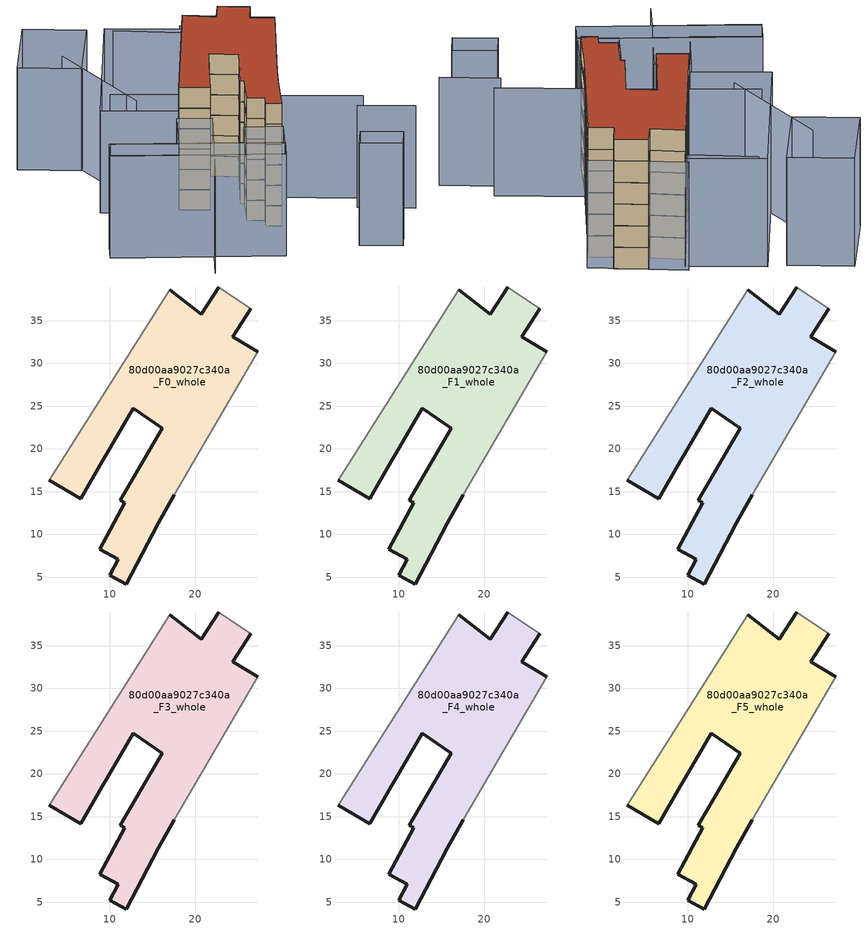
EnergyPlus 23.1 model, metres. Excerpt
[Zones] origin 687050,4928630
80d00aa9027c340a_F0_whole
 floor ground (EU_floor_Construction): 15.69,11.31 17.54,14.63 27.3,31.38 24.39,33.09 26.5,36.39 22.73,38.93 20.68,35.74 16.99,38.59 2.92,16.35 6.58,14.14 9.14,18.57 9.62,19.43 12.77,24.75 16.14,22.38 11.24,13.96 11.73,13.68 8.82,8.23 10.99,7.09 10.01,5.21 11.95,4.19 z0
 wall outside (EU_wall_Construction): 16.99,38.59 20.68,35.74 22.73,38.93 / 26.5,36.39 24.39,33.09 27.3,31.38 / 17.54,14.63 15.69,11.31 11.95,4.19 10.01,5.21 10.99,7.09 8.82,8.23 11.73,13.68 11.24,13.96 16.14,22.38 12.77,24.75 9.62,19.43 9.14,18.57 6.58,14.14 2.92,16.35 z0:3
 wall adiabatic (EU_wall_Construction): 2.92,16.35 16.99,38.59 / 22.73,38.93 26.5,36.39 / 27.3,31.38 17.54,14.63 z0:3
80d00aa9027c340a_F1_whole
 floor to 80d00aa9027c340a_F0_whole (EU_floor_Construction): 15.69,11.31 17.54,14.63 27.3,31.38 24.39,33.09 26.5,36.39 22.73,38.93 20.68,35.74 16.99,38.59 2.92,16.35 6.58,14.14 9.14,18.57 9.62,19.43 12.77,24.75 16.14,22.38 11.24,13.96 11.73,13.68 8.82,8.23 10.99,7.09 10.01,5.21 11.95,4.19 z3
 wall outside (EU_wall_Construction): 16.99,38.59 20.68,35.74 22.73,38.93 / 26.5,36.39 24.39,33.09 27.3,31.38 / 17.54,14.63 15.69,11.31 11.95,4.19 10.01,5.21 10.99,7.09 8.82,8.23 11.73,13.68 11.24,13.96 16.14,22.38 12.77,24.75 9.62,19.43 9.14,18.57 6.58,14.14 2.92,16.35 z3:6
 wall adiabatic (EU_wall_Construction): 2.92,16.35 16.99,38.59 / 22.73,38.93 26.5,36.39 / 27.3,31.38 17.54,14.63 z3:6
80d00aa9027c340a_F2_whole
 floor to 80d00aa9027c340a_F1_whole (EU_floor_Construction): 15.69,11.31 17.54,14.63 27.3,31.38 24.39,33.09 26.5,36.39 22.73,38.93 20.68,35.74 16.99,38.59 2.92,16.35 6.58,14.14 9.14,18.57 9.62,19.43 12.77,24.75 16.14,22.38 11.24,13.96 11.73,13.68 8.82,8.23 10.99,7.09 10.01,5.21 11.95,4.19 z6
 wall outside (EU_wall_Construction): 16.99,38.59 20.68,35.74 22.73,38.93 / 26.5,36.39 24.39,33.09 27.3,31.38 / 17.54,14.63 15.69,11.31 11.95,4.19 10.01,5.21 10.99,7.09 8.82,8.23 11.73,13.68 11.24,13.96 16.14,22.38 12.77,24.75 9.62,19.43 9.14,18.57 6.58,14.14 2.92,16.35 z6:9
 wall adiabatic (EU_wall_Construction): 2.92,16.35 16.99,38.59 / 22.73,38.93 26.5,36.39 / 27.3,31.38 17.54,14.63 z6:9
80d00aa9027c340a_F3_whole
 floor to 80d00aa9027c340a_F2_whole (EU_floor_Construction): 15.69,11.31 17.54,14.63 27.3,31.38 24.39,33.09 26.5,36.39 22.73,38.93 20.68,35.74 16.99,38.59 2.92,16.35 6.58,14.14 9.14,18.57 9.62,19.43 12.77,24.75 16.14,22.38 11.24,13.96 11.73,13.68 8.82,8.23 10.99,7.09 10.01,5.21 11.95,4.19 z9
 wall outside (EU_wall_Construction): 16.99,38.59 20.68,35.74 22.73,38.93 / 26.5,36.39 24.39,33.09 27.3,31.38 / 17.54,14.63 15.69,11.31 11.95,4.19 10.01,5.21 10.99,7.09 8.82,8.23 11.73,13.68 11.24,13.96 16.14,22.38 12.77,24.75 9.62,19.43 9.14,18.57 6.58,14.14 2.92,16.35 z9:12
 wall adiabatic (EU_wall_Construction): 2.92,16.35 16.99,38.59 / 22.73,38.93 26.5,36.39 / 27.3,31.38 17.54,14.63 z9:12
80d00aa9027c340a_F4_whole
 floor to 80d00aa9027c340a_F3_whole (EU_floor_Construction): 15.69,11.31 17.54,14.63 27.3,31.38 24.39,33.09 26.5,36.39 22.73,38.93 20.68,35.74 16.99,38.59 2.92,16.35 6.58,14.14 9.14,18.57 9.62,19.43 12.77,24.75 16.14,22.38 11.24,13.96 11.73,13.68 8.82,8.23 10.99,7.09 10.01,5.21 11.95,4.19 z12
 wall outside (EU_wall_Construction): 16.99,38.59 20.68,35.74 22.73,38.93 / 26.5,36.39 24.39,33.09 27.3,31.38 / 17.54,14.63 15.69,11.31 11.95,4.19 10.01,5.21 10.99,7.09 8.82,8.23 11.73,13.68 11.24,13.96 16.14,22.38 12.77,24.75 9.62,19.43 9.14,18.57 6.58,14.14 2.92,16.35 z12:15
 wall adiabatic (EU_wall_Construction): 2.92,16.35 16.99,38.59 / 22.73,38.93 26.5,36.39 / 27.3,31.38 17.54,14.63 z12:15
80d00aa9027c340a_F5_whole
 floor to 80d00aa9027c340a_F4_whole (EU_floor_Construction): 15.69,11.31 17.54,14.63 27.3,31.38 24.39,33.09 26.5,36.39 22.73,38.93 20.68,35.74 16.99,38.59 2.92,16.35 6.58,14.14 9.14,18.57 9.62,19.43 12.77,24.75 16.14,22.38 11.24,13.96 11.73,13.68 8.82,8.23 10.99,7.09 10.01,5.21 11.95,4.19 z15
 wall outside (EU_wall_Construction): 16.99,38.59 20.68,35.74 22.73,38.93 / 26.5,36.39 24.39,33.09 27.3,31.38 / 17.54,14.63 15.69,11.31 11.95,4.19 10.01,5.21 10.99,7.09 8.82,8.23 11.73,13.68 11.24,13.96 16.14,22.38 12.77,24.75 9.62,19.43 9.14,18.57 6.58,14.14 2.92,16.35 z15:18
 wall adiabatic (EU_wall_Construction): 2.92,16.35 16.99,38.59 / 22.73,38.93 26.5,36.39 / 27.3,31.38 17.54,14.63 z15:18
 roof outside (EU_roof_Construction): 26.5,36.39 24.39,33.09 27.3,31.38 17.54,14.63 15.69,11.31 11.95,4.19 10.01,5.21 10.99,7.09 8.82,8.23 11.73,13.68 11.24,13.96 16.14,22.38 12.77,24.75 9.62,19.43 9.14,18.57 6.58,14.14 2.92,16.35 16.99,38.59 20.68,35.74 22.73,38.93 z18
shading: -13.98,6.39 -1.72,-0.59 / -1.72,-0.59 -4.61,-5.67 / 30.9,0.3 24.25,4.62 / -0.87,40.7 -0.62,21.62 / 26.68,7.08 15.99,13.9 / 29.24,34.42 18.52,41.85 / 17.41,39.54 9.8,44.87 / 19.67,-3.63 24.69,-6.81 / 24.69,-6.81 22.39,-10.44 / 22.39,-10.44 17.37,-7.25 / 17.37,-7.25 19.67,-3.63 / 4.06,0.65 6.93,5.91 / 6.93,5.91 11.64,3.34 / 11.64,3.34 8.76,-1.92 / 8.76,-1.92 4.06,0.65 / 6.87,-5.42 -14.02,6.33 / -14.02,6.33 -11.96,9.97 / -11.96,9.97 8.92,-1.78 / 8.92,-1.78 6.87,-5.42 / 0.34,2.92 -3.81,5.3 / -3.81,5.3 0.74,13.23 / 0.74,13.23 4.89,10.85 / 4.89,10.85 0.34,2.92 / -11.85,9.91 -2.51,25.32 / -2.51,25.32 5.44,20.5 / 5.44,20.5 -3.9,5.09 / -3.9,5.09 -11.85,9.91 / 18.15,40.41 2.32,15.36 / 2.32,15.36 -6.68,21.04 / -6.68,21.04 9.15,46.09 / 9.15,46.09 18.15,40.41 / 6.81,46.89 -0.94,35.36 / -0.94,35.36 -8.25,40.27 / -8.25,40.27 -0.49,51.8 / -0.49,51.8 6.81,46.89 z0:15
[Building]
EU S2 Campaign: North Axis=0; Terrain=City; Solar Distribution=FullExterior
[Site:Location]
Bologna: Latitude=44.5; Longitude=11.25; Time Zone=1; Elevation=37
[SizingPeriod:WeatherFileDays]
AnnualSizingPeriod: Begin Month=1; Begin Day of Month=1; End Month=12; End Day of Month=31; Day of Week for Start Day=Monday; Use Weather File Daylight Saving Period=No; Use Weather File Rain and Snow Indicators=No
[MATERIAL]
EU_InternalMass_Material: Roughness=MediumRough; Thickness=0.1; Conductivity=1; Density=1800; Specific Heat=900; Thermal Absorptance=0.9; Solar Absorptance=0.7; Visible Absorptance=0.7
[MATERIAL:NOMASS] Roughness=MediumRough; Thermal Absorptance=0.9; Solar Absorptance=0.7; Visible Absorptance=0.7
Name | Thermal Resistance
EU_wall_NoMass | 0.905828
EU_roof_NoMass | 0.37593
EU_floor_NoMass | 0.67114
[CONSTRUCTION]
EU_wall_Construction: EU_wall_NoMass
EU_roof_Construction: EU_roof_NoMass
EU_floor_Construction: EU_floor_NoMass
EU_InternalMass_Construction: EU_InternalMass_Material
[ZONE] Type=1; Multiplier=1; Ceiling Height=autocalculate; Floor Area=autocalculate; Part of Total Floor Area=Yes
Name | Volume
80d00aa9027c340a_F0_whole | 971.378
80d00aa9027c340a_F1_whole; 80d00aa9027c340a_F2_whole; 80d00aa9027c340a_F3_whole; 80d00aa9027c340a_F4_whole; 80d00aa9027c340a_F5_whole | 971.379
[INTERNALMASS] Construction=EU_InternalMass_Construction; Surface Area=323.792
Name | Zone or ZoneList
80d00aa9027c340a_F0_whole_EU_InternalMass | 80d00aa9027c340a_F0_whole
80d00aa9027c340a_F1_whole_EU_InternalMass | 80d00aa9027c340a_F1_whole
80d00aa9027c340a_F2_whole_EU_InternalMass | 80d00aa9027c340a_F2_whole
80d00aa9027c340a_F3_whole_EU_InternalMass | 80d00aa9027c340a_F3_whole
80d00aa9027c340a_F4_whole_EU_InternalMass | 80d00aa9027c340a_F4_whole
80d00aa9027c340a_F5_whole_EU_InternalMass | 80d00aa9027c340a_F5_whole
[OTHEREQUIPMENT] Fuel Type=Electricity; Design Level Calculation Method=Watts/Area; Power per Zone Floor Area=1; Fraction Latent=0; Fraction Radiant=0; Fraction Lost=0; Carbon Dioxide Generation Rate=0; EndUse Subcategory=EU_Step8_InternalGains
Name | Zone or ZoneList or Space or SpaceList | Schedule
EU_Step8_InternalGain_80d00aa9027c340a_F0_whole_f000 | 80d00aa9027c340a_F0_whole | EU_Step8_GainSchedule_80d00aa9027c340a_F0_whole_f000
EU_Step8_InternalGain_80d00aa9027c340a_F1_whole_f000 | 80d00aa9027c340a_F1_whole | EU_Step8_GainSchedule_80d00aa9027c340a_F1_whole_f000
EU_Step8_InternalGain_80d00aa9027c340a_F2_whole_f000 | 80d00aa9027c340a_F2_whole | EU_Step8_GainSchedule_80d00aa9027c340a_F2_whole_f000
EU_Step8_InternalGain_80d00aa9027c340a_F3_whole_f000 | 80d00aa9027c340a_F3_whole | EU_Step8_GainSchedule_80d00aa9027c340a_F3_whole_f000
EU_Step8_InternalGain_80d00aa9027c340a_F4_whole_f000 | 80d00aa9027c340a_F4_whole | EU_Step8_GainSchedule_80d00aa9027c340a_F4_whole_f000
EU_Step8_InternalGain_80d00aa9027c340a_F5_whole_f000 | 80d00aa9027c340a_F5_whole | EU_Step8_GainSchedule_80d00aa9027c340a_F5_whole_f000
[ZONEVENTILATION:DESIGNFLOWRATE] Schedule=EU_AlwaysOn; Design Flow Rate Calculation Method=AirChanges/Hour; Air Changes per Hour=0.73129; Ventilation Type=Natural; Fan Pressure Rise=0; Fan Total Efficiency=1; Constant Term Coefficient=1; Temperature Term Coefficient=0; Velocity Term Coefficient=0; Velocity Squared Term Coefficient=0; Minimum Indoor Temperature=-100; Maximum Indoor Temperature=100; Delta Temperature=-100; Minimum Outdoor Temperature=-100; Maximum Outdoor Temperature=100; Maximum Wind Speed=40
Name | Zone or ZoneList or Space or SpaceList
EU_ConstantAir_80d00aa9027c340a_F0_whole | 80d00aa9027c340a_F0_whole
EU_ConstantAir_80d00aa9027c340a_F1_whole | 80d00aa9027c340a_F1_whole
EU_ConstantAir_80d00aa9027c340a_F2_whole | 80d00aa9027c340a_F2_whole
EU_ConstantAir_80d00aa9027c340a_F3_whole | 80d00aa9027c340a_F3_whole
EU_ConstantAir_80d00aa9027c340a_F4_whole | 80d00aa9027c340a_F4_whole
EU_ConstantAir_80d00aa9027c340a_F5_whole | 80d00aa9027c340a_F5_whole
[HVACTEMPLATE:THERMOSTAT] Constant Heating Setpoint=20; Constant Cooling Setpoint=50
EU_HeatOnly_80d00aa9027c340a_F0_whole; EU_HeatOnly_80d00aa9027c340a_F1_whole; EU_HeatOnly_80d00aa9027c340a_F2_whole; EU_HeatOnly_80d00aa9027c340a_F3_whole; EU_HeatOnly_80d00aa9027c340a_F4_whole; EU_HeatOnly_80d00aa9027c340a_F5_whole
[HVACTEMPLATE:ZONE:IDEALLOADSAIRSYSTEM] System Availability Schedule=EU_AlwaysOn; Maximum Heating Supply Air Temperature=50; Minimum Cooling Supply Air Temperature=13; Maximum Heating Supply Air Humidity Ratio=0.0156; Minimum Cooling Supply Air Humidity Ratio=0.0077; Heating Limit=NoLimit; Cooling Limit=NoLimit; Heating Availability Schedule=EU_AlwaysOn; Cooling Availability Schedule=EU_CoolingOff; Dehumidification Control Type=ConstantSensibleHeatRatio; Cooling Sensible Heat Ratio=0.7; Dehumidification Setpoint=60; Humidification Control Type=None; Humidification Setpoint=30; Outdoor Air Method=None; Outdoor Air Flow Rate per Person=0.00944; Outdoor Air Flow Rate per Zone Floor Area=0; Outdoor Air Flow Rate per Zone=0; Demand Controlled Ventilation Type=None; Outdoor Air Economizer Type=NoEconomizer; Heat Recovery Type=None; Sensible Heat Recovery Effectiveness=0.7; Latent Heat Recovery Effectiveness=0.65
Name | Template Thermostat
80d00aa9027c340a_F0_whole | EU_HeatOnly_80d00aa9027c340a_F0_whole
80d00aa9027c340a_F1_whole | EU_HeatOnly_80d00aa9027c340a_F1_whole
80d00aa9027c340a_F2_whole | EU_HeatOnly_80d00aa9027c340a_F2_whole
80d00aa9027c340a_F3_whole | EU_HeatOnly_80d00aa9027c340a_F3_whole
80d00aa9027c340a_F4_whole | EU_HeatOnly_80d00aa9027c340a_F4_whole
80d00aa9027c340a_F5_whole | EU_HeatOnly_80d00aa9027c340a_F5_whole
[SIZING:ZONE] Zone Cooling Design Supply Air Temperature Input Method=SupplyAirTemperature; Zone Cooling Design Supply Air Temperature=13; Zone Heating Design Supply Air Temperature Input Method=SupplyAirTemperature; Zone Heating Design Supply Air Temperature=50; Zone Cooling Design Supply Air Humidity Ratio=0.008; Zone Heating Design Supply Air Humidity Ratio=0.008; Cooling Design Air Flow Method=DesignDay; Cooling Design Air Flow Rate=0; Cooling Minimum Air Flow per Zone Floor Area=0.000762; Cooling Minimum Air Flow=0; Cooling Minimum Air Flow Fraction=0.2; Heating Design Air Flow Method=DesignDay; Heating Design Air Flow Rate=0; Heating Maximum Air Flow per Zone Floor Area=0.002032; Heating Maximum Air Flow=0.141576; Heating Maximum Air Flow Fraction=0.3; Account for Dedicated Outdoor Air System=No; Dedicated Outdoor Air System Control Strategy=NeutralSupplyAir; Dedicated Outdoor Air Low Setpoint Temperature for Design=autosize; Dedicated Outdoor Air High Setpoint Temperature for Design=autosize; Zone Load Sizing Method=Sensible Load Only No Latent Load; Zone Latent Cooling Design Supply Air Humidity Ratio Input Method=HumidityRatioDifference; Zone Cooling Design Supply Air Humidity Ratio Difference=0.005; Zone Latent Heating Design Supply Air Humidity Ratio Input Method=HumidityRatioDifference; Zone Humidification Design Supply Air Humidity Ratio Difference=0.005
80d00aa9027c340a_F0_whole; 80d00aa9027c340a_F1_whole; 80d00aa9027c340a_F2_whole; 80d00aa9027c340a_F3_whole; 80d00aa9027c340a_F4_whole; 80d00aa9027c340a_F5_whole
[SCHEDULE:CONSTANT]
Name | Hourly Value
EU_AlwaysOn | 1
EU_CoolingOff | 0
[SCHEDULE:FILE] Column Number=1; Rows to Skip at Top=0; Number of Hours of Data=8760; Column Separator=Comma; Interpolate to Timestep=No; Minutes per Item=60; Adjust Schedule for Daylight Savings=Yes
Name | File
EU_Step8_GainSchedule_80d00aa9027c340a_F0_whole_f000 | ../../schedules/80d00aa9027c340a/80d00aa9027c340a_F0_whole_f000_gain.csv
EU_Step8_GainSchedule_80d00aa9027c340a_F1_whole_f000 | ../../schedules/80d00aa9027c340a/80d00aa9027c340a_F1_whole_f000_gain.csv
EU_Step8_GainSchedule_80d00aa9027c340a_F2_whole_f000 | ../../schedules/80d00aa9027c340a/80d00aa9027c340a_F2_whole_f000_gain.csv
EU_Step8_GainSchedule_80d00aa9027c340a_F3_whole_f000 | ../../schedules/80d00aa9027c340a/80d00aa9027c340a_F3_whole_f000_gain.csv
EU_Step8_GainSchedule_80d00aa9027c340a_F4_whole_f000 | ../../schedules/80d00aa9027c340a/80d00aa9027c340a_F4_whole_f000_gain.csv
EU_Step8_GainSchedule_80d00aa9027c340a_F5_whole_f000 | ../../schedules/80d00aa9027c340a/80d00aa9027c340a_F5_whole_f000_gain.csv
